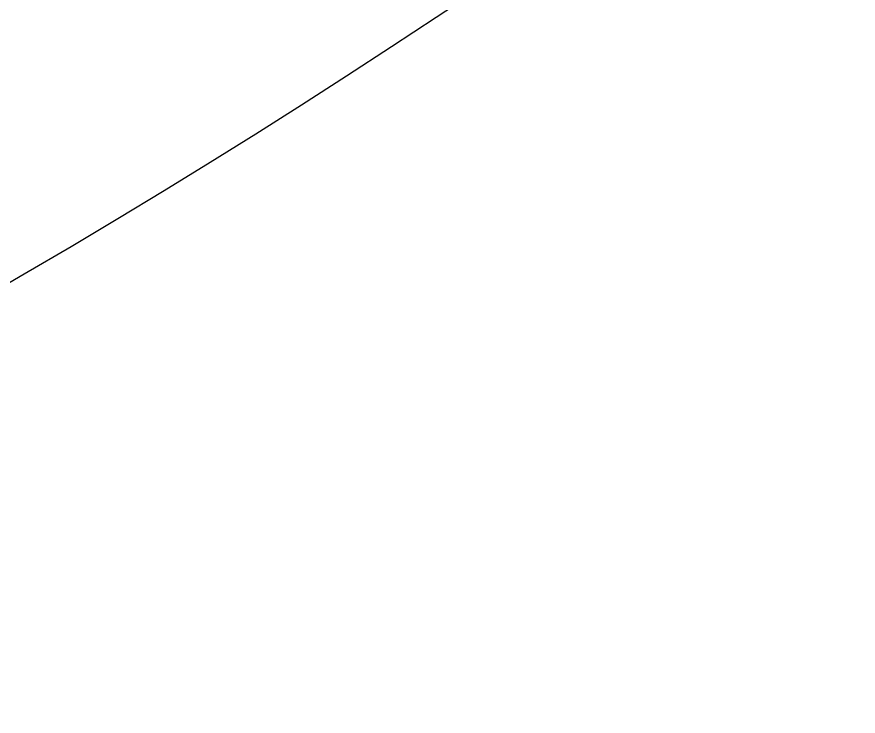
# Model space of a CAD drawing. Header units: millimetres. Extents: x 0 to 16408, y 0 to 11536.
# Drawn here: x 11480.42839 to 11480.46412, y 4793.02984 to 4793.05956 of the extents above; entities that cross this region are included whole.
import ezdxf

# ---------------------------------------------------------------- set-up
doc = ezdxf.new("R2010")
doc.units = ezdxf.units.MM
doc.header["$MEASUREMENT"] = 0
doc.linetypes.add('HIDDEN', pattern=[9.525, 6.35, -3.175])
doc.layers.get('0').update_dxf_attribs({"lineweight": 25})
doc.layers.add('DIM', color=3, linetype='Continuous', lineweight=9)
doc.layers.add('H', color=2, linetype='HIDDEN', lineweight=15)

msp = doc.modelspace()

# ---------------------------------------------------------------- hatches: boundary and pattern name
at = {"layer": 'DIM'}
h = msp.add_hatch(dxfattribs=at)
h.set_pattern_fill('ANSI31', color=256, scale=350, style=0)
h.set_pattern_definition([(45, (-19163.366, -2190.005), (-30.93592, 30.93592), [])])
h.paths.add_polyline_path([(11169.330699, 5386.06643), (11169.330699, 3313.06643), (10738.546316, 3313.06643), (10738.546316, 5100.001242), (10069.330699, 5100.001242), (10069.330699, 6563.06643), (14009.330699, 6563.06643), (14009.330699, 5100.001242), (13340.115081, 5100.001242), (13340.115081, 3313.06643), (12909.330699, 3313.06643), (12909.330699, 5386.06643)])
edge = h.paths.add_edge_path(flags=16)
edge.add_line((12909.330699, 3336.06643), (12909.330699, 3313.06643))
edge.add_line((11169.330699, 3336.06643), (11169.330699, 3313.06643))
at = {"layer": 'H', "ltscale": 5}
h = msp.add_hatch(dxfattribs=at)
h.set_pattern_fill('ANSI31', color=256, scale=500, style=0)
h.set_pattern_definition([(45, (5319.3, 20778.49), (-44.19417, 44.19417), [])])
edge = h.paths.add_edge_path(flags=16)
edge.add_line((14059.330699, 6563.06643), (14009.330699, 6563.06643))
edge.add_line((14059.330699, 6563.06643), (14009.330699, 6563.06643))
edge = h.paths.add_edge_path()
edge.add_line((14059.330699, 6563.06643), (14009.330699, 6563.06643))
edge.add_line((14059.330699, 6563.06643), (14009.330699, 6563.06643))
edge.add_line((10069.330699, 3313.06643), (10069.330699, 6563.06643))
edge.add_line((10019.330699, 3263.06643), (10019.330699, 6563.06643))
edge.add_line((10069.330699, 3313.06643), (14009.330699, 3313.06643))
edge.add_line((10019.330699, 3263.06643), (14059.330699, 3263.06643))
edge.add_line((14059.330699, 6563.06643), (14009.330699, 6563.06643))
edge.add_line((14009.330699, 5313.06643), (14009.330699, 5323.06643))
edge.add_line((14009.330699, 3313.06643), (14009.330699, 6563.06643))
edge.add_line((14059.330699, 3263.06643), (14059.330699, 6563.06643))

# ---------------------------------------------------------------- linework, layer by layer
for points, knots in [([(11480.442394, 4793.057042), (11480.523997, 4793.110143), (11480.582563, 4793.178471), (11480.618484, 4793.262416), (11480.654405, 4793.346362), (11480.67627, 4793.437335), (11480.683298, 4793.535727)], [15, 15, 15, 15, 16, 16, 16, 17, 17, 17, 17]), ([(11479.769659, 4793.042986), (11479.853214, 4792.999647), (11479.962538, 4792.978173), (11480.096851, 4792.978173), (11480.24561, 4792.978173), (11480.360791, 4793.004332), (11480.442394, 4793.057042)], [13, 13, 13, 13, 14, 14, 14, 15, 15, 15, 15])]:
    msp.add_open_spline(points, degree=3, knots=knots)

doc.saveas('drawing.dxf')
